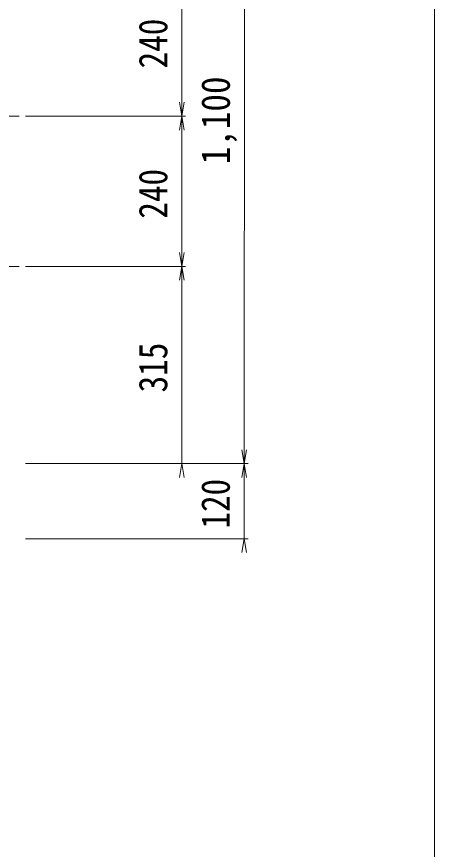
# Model space of a CAD drawing. Units: millimetres at full size, sheet at 1:25. Extents: x -4925 to 5056, y -3512 to 3512.
# Drawn here: x 4383 to 5050, y -2052 to -722 of the extents above; entities that cross this region are included whole.
import ezdxf
from ezdxf.enums import TextEntityAlignment as Align

# ---------------------------------------------------------------- set-up
doc = ezdxf.new("R2010")
doc.units = ezdxf.units.MM
doc.header["$LTSCALE"] = 25
doc.linetypes.add('USER2', pattern=[5, 2.5, -0.8, 0.9, -0.8])
for name, color, linetype, lineweight in [('0-C_ﾚｲﾔ13', 3, 'Continuous', 13), ('0-D_ﾚｲﾔ14', 4, 'USER2', 18), ('0-E_寸法', 3, 'Continuous', 13)]:
    doc.layers.add(name, color=color, linetype=linetype, lineweight=lineweight)
doc.styles.add('ＭＳ ゴシック', font='')
doc.styles.get('ＭＳ ゴシック').set_extended_font_data('MS Gothic')

# ---------------------------------------------------------------- blocks, each defined once
blk = doc.blocks.new('open_arrow')
at = {"color": 0, "linetype": 'Continuous', "lineweight": -2}
blk.add_lwpolyline([(7.5, 1.25), (0, 0), (7.5, -1.25)], dxfattribs=at)

msp = doc.modelspace()

# ---------------------------------------------------------------- linework, layer by layer
at = {"layer": '0-C_ﾚｲﾔ13'}
for p, q in [((4396.48, -881.2), (4652.48, -881.2)), ((4396.48, -1121.2), (4652.48, -1121.2)), ((4396.47, -1436.2), (4752.48, -1436.2)), ((4396.48, -1436.2), (4652.48, -1436.2)), ((4396.48, -1556.2), (4752.48, -1556.2))]:
    msp.add_line(p, q, dxfattribs=at)
msp.add_lwpolyline([(5050, 3512.5), (-4925, 3512.5), (-4925, -3512.5), (5050, -3512.5)], close=True, dxfattribs=at)
msp.add_lwpolyline([(4646.48, -336.2), (4646.48, -641.2), (4646.48, -881.2), (4646.48, -1121.2), (4646.48, -1436.2)], dxfattribs=at)
at = {"layer": '0-D_ﾚｲﾔ14'}
for p, q in [((3906.48, -881.2), (4396.48, -881.2)), ((3906.48, -1121.2), (4396.48, -1121.2))]:
    msp.add_line(p, q, dxfattribs=at)
at = {"layer": '0-E_寸法'}
for p, q in [((4746.28, -1436.2), (4746.48, -336.2)), ((4646.48, -881.2), (4646.48, -641.2)), ((4646.48, -1121.2), (4646.48, -881.2)), ((4646.48, -1436.2), (4646.48, -1121.2)), ((4746.28, -1556.2), (4746.28, -1436.2))]:
    msp.add_line(p, q, dxfattribs=at)

# ---------------------------------------------------------------- block references
at = {"layer": '0-E_寸法', "xscale": 2.96, "yscale": 2.96}
for p, rotation in [((4646.48, -881.2), 90), ((4646.48, -881.2), 270), ((4646.48, -1121.2), 90), ((4646.48, -1121.2), 270), ((4746.28, -1436.2), 90), ((4646.48, -1436.2), 270), ((4746.28, -1436.2), 270), ((4746.28, -1556.2), 270)]:
    msp.add_blockref('open_arrow', p, dxfattribs=dict(at, rotation=rotation))

# ---------------------------------------------------------------- texts
at = {"layer": '0-E_寸法', "style": 'ＭＳ ゴシック'}
for s, rotation, width, p in [('240', 90, 0.85, (4637.1, -804.95)), ('1,100', 89.99, 0.9, (4736.99, -958.08)), ('240', 90, 0.85, (4637.1, -1044.95)), ('315', 90, 0.85, (4637.1, -1322.45)), ('120', 90, 0.85, (4736.9, -1539.95))]:
    msp.add_text(s, height=45.82, rotation=rotation, dxfattribs=dict(at, width=width)).set_placement(p, align=Align.BOTTOM_LEFT)

doc.saveas('drawing.dxf')
